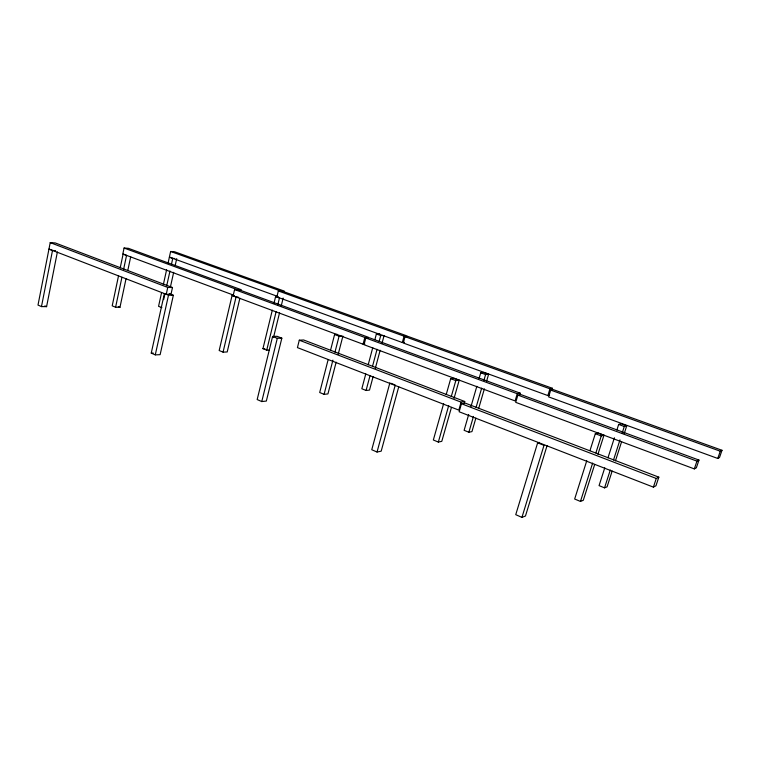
<?xml version="1.0" encoding="UTF-8"?>
<svg xmlns="http://www.w3.org/2000/svg" width="760" height="760" viewBox="0 0 760 760"><rect width="100%" height="100%" fill="white"/><g stroke="black" fill="none" stroke-linecap="round" stroke-linejoin="round"><path stroke-width="1.14" d="M55.575 250.667L52.507 250.458L48.963 249.052L166.24 294.291L170.981 294.358L172.491 287.527L55.261 242.943L50.226 242.611L38 305.073L41.477 306.594L46.588 306.641L57.389 251.959M41.477 306.594L52.507 250.458M364.866 344.099L363.071 344.213L233.101 295.877L234.593 289.541L241.309 289.74L128.373 248.32L124.07 248.045L122.816 254.001L233.614 295.155M118.512 275.899L112.204 305.834L115.596 307.249L119.966 307.287L126.065 278.587M120.213 267.843L123.12 254.03L126.568 255.341L123.642 269.183M115.596 307.249L121.932 277.257M127.775 270.55L130.701 256.776M161.585 292.591L158.564 306.318L161.88 307.658M163.352 284.582L166.62 269.705M168.131 262.846L170.63 251.474L174.496 251.722L284.335 291.127L278.331 290.947L276.868 296.932L402.344 342.541L404.462 342.399M151.25 353.115L164.398 293.559L168.501 295.194L173.337 295.298L160.132 354.663L155.277 354.873L151.25 353.115L153.197 353.029M163.656 299.639L164.663 295.051M166.687 285.883L169.983 270.988M171.494 264.109L172.767 258.381L174.733 258.505M166.24 294.291L167.751 287.432L172.491 287.527M155.277 354.873L168.501 295.194M170.382 287.156L173.669 272.327M175.189 265.487L176.7 258.637M234.137 295.535L232.075 295.478L219.174 350.522L223.06 352.146L227.202 351.956L239.884 298.224M223.06 352.146L236.037 296.989L238.098 297.036M269.505 350.056L266.722 350.18L262.951 348.65L272.308 310.147M273.961 303.354L275.614 296.562L277.466 296.599M266.722 350.18L276.137 311.6M277.799 304.798L279.462 297.986L275.614 296.562M272.602 336.442L257.174 399.551L261.772 401.565L266.332 401.062L281.837 338.172L277.144 336.319L272.602 336.442L277.305 338.305L281.837 338.172M273.476 337.592L279.556 312.749M281.219 305.976L283.147 298.072M261.772 401.565L277.305 338.305M464.74 401.479L303.639 339.976L299.288 340.204L297.435 347.615L458.822 410.106L461.111 402.144L464.74 401.479L464.094 403.74M328.168 359.518L319.694 392.512L324.083 394.345L327.94 393.917L336.148 362.168M330.505 350.417L334.599 334.495L337.478 334.419M324.083 394.345L332.909 360.145M334.96 352.165L339.084 336.195L341.943 336.11M338.209 354.226L342.902 336.081M363.071 344.213L364.847 337.469L368.429 337.288L238.611 289.617M520.192 393.167L369.388 337.782L365.807 337.972L364.021 344.717L515.109 400.928L517.256 393.718L520.192 393.167L519.583 395.219M365.778 373.91L361.836 388.749L366.082 390.478L369.512 390.089L373.16 376.438M368.201 364.781L372.751 347.662M374.87 339.673L376.38 333.963L379.791 333.868M366.082 390.478L370.044 375.601M372.485 366.453L377.055 349.296M379.183 341.287L380.712 335.569L382.974 335.502M375.288 368.467L380.152 350.265M381.976 343.434L384.104 335.464M389.87 382.869L371.763 449.73L377.036 452.029L381.188 451.174L398.743 386.821M402.344 342.541L404.063 336.186L407.236 336.015L281.912 291.013M551.827 390.573L552.51 388.331L408.187 336.49L405.013 336.661L403.294 343.016L547.884 395.58L549.603 395.228M377.036 452.029L395.266 385.006M443.631 403.655L433.342 439.983L438.339 442.073L441.788 441.341L451.459 407.398M446.205 394.573L450.699 378.67L454.119 378.309L459.202 380.237L454.043 398.344M438.339 442.073L448.685 405.65M451.278 396.549L455.8 380.617L459.202 380.237M461.443 403.74L459.144 411.758L653.391 487.131L655.966 485.763L658.825 477.156L465.101 403.066L461.443 403.74L656.269 478.458L658.825 477.156M468.683 414.513L464.123 430.312L468.873 432.24L471.95 431.613L475.874 418.114M470.962 406.619L476.833 386.308M479.113 378.404L480.738 372.77L483.778 372.457L488.613 374.243L486.656 380.998M468.873 432.24L473.461 416.413M476.092 407.36L481.659 388.141M483.958 380.228L485.592 374.566L488.613 374.243M478.809 407.997L484.367 388.873M517.873 395.105L515.717 402.353L694.327 468.901L696.35 467.808L698.972 460.075L520.828 394.554L517.873 395.105L696.958 461.13L698.972 460.075M547.884 395.58L549.936 388.816L552.51 388.331M550.696 390.089L548.625 396.891L717.772 458.46L719.52 457.501L722 450.281L553.27 389.595L550.696 390.089L720.271 451.202L722 450.281M539.372 442.396L537.643 442.833L515.745 514.672L521.939 517.389L525.464 516.011L547.086 445.569M521.939 517.389L543.998 445.351L537.643 442.833M586.767 460.731L574.664 499.025L580.459 501.439L583.3 500.289L594.719 464.379M589.978 450.594L595.317 433.703L598.091 432.962L604 435.204L597.93 454.28M580.459 501.439L592.648 463.058M595.878 452.894L601.255 435.955L604 435.204M604.76 467.827L599.061 485.63L604.552 487.853L607.069 486.856L612.161 471.038M607.971 457.805L614.394 437.779M616.882 429.989L618.668 424.422L621.129 423.785L626.715 425.856L624.169 433.76M604.552 487.853L610.289 470.012M613.519 459.971L619.98 439.897M622.126 433.2L624.283 426.512L626.715 425.856M615.438 460.873L621.623 441.674M653.391 487.131L656.269 478.458M694.327 468.901L696.958 461.13M717.772 458.46L720.271 451.202M262.951 348.65L264.803 348.565M170.63 251.474L280.772 291.061M278.331 290.947L404.063 336.186M405.013 336.661L549.936 388.816M278.207 296.628L169.394 257.127L172.767 258.381M124.07 248.045L237.31 289.665M234.593 289.541L364.847 337.469M365.807 337.972L517.256 393.718M376.38 333.963L380.712 335.569M480.738 372.77L485.592 374.566M618.668 424.422L624.283 426.512M232.075 295.478L236.037 296.989M334.599 334.495L339.084 336.195M450.699 378.67L455.8 380.617M595.317 433.703L601.255 435.955M50.226 242.611L167.751 287.432M299.288 340.204L461.111 402.144M169.243 293.683L173.337 295.298M390.953 383.296L394.193 384.579M118.284 306.584L119.966 307.287M44.849 305.881L46.588 306.641"/></g></svg>
